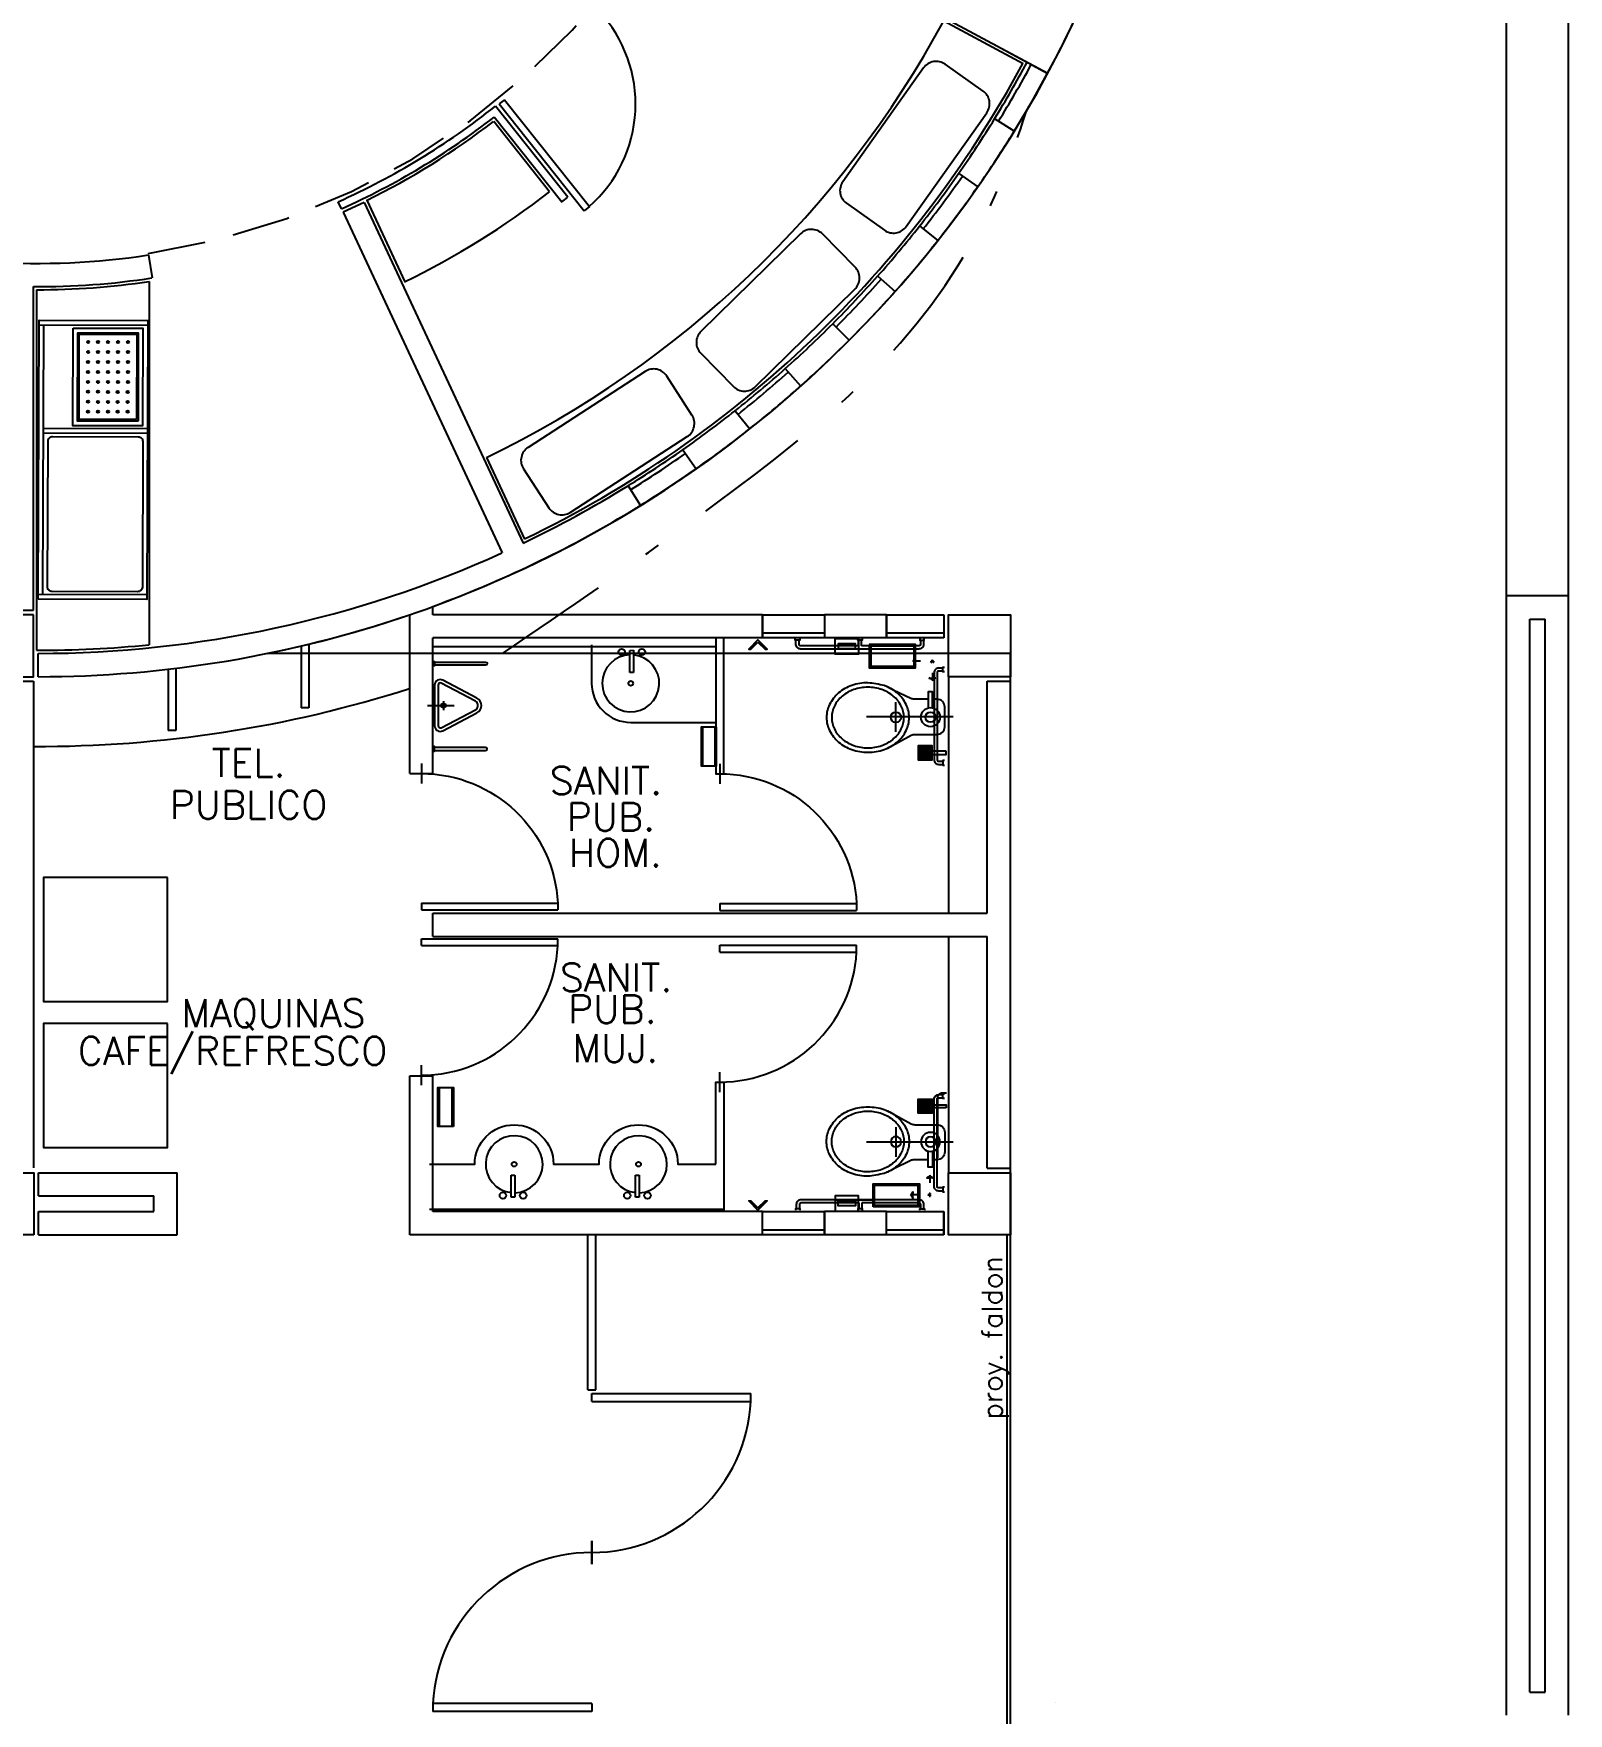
# Model space of a CAD drawing. Extents: x -358 to -207, y -206 to -105.
# Drawn here: x -229.11 to -219.21, y -155.32 to -144.48 of the extents above; entities that cross this region are included whole.
import ezdxf
from ezdxf.enums import TextEntityAlignment as Align

# ---------------------------------------------------------------- set-up
doc = ezdxf.new("R2010")
doc.units = 0
doc.header["$LTSCALE"] = 1.5
doc.header["$MEASUREMENT"] = 0
for name, pattern in [('DASHDOT', [1, 0.5, -0.25, 0, -0.25]), ('HIDDEN', [0.375, 0.25, -0.125]), ('HIDDEN2', [0.1875, 0.125, -0.0625])]:
    doc.linetypes.add(name, pattern=pattern)
doc.layers.get('0').update_dxf_attribs({"linetype": 'CONTINUOUS'})
for name, color, linetype in [('8CMOB01', 8, 'CONTINUOUS'), ('9CCOLUMNA', 5, 'CONTINUOUS'), ('AREAS', 253, 'CONTINUOUS'), ('CANCEL', 6, 'CONTINUOUS'), ('CCCANCEL', 6, 'CONTINUOUS'), ('CCPTAS', 6, 'CONTINUOUS'), ('COTAS', 1, 'CONTINUOUS'), ('CURVASNIVEL', 13, 'DASHDOT'), ('ESTRUCTURA', 5, 'CONTINUOUS'), ('MSAN', 6, 'CONTINUOUS'), ('MUEBLE', 8, 'CONTINUOUS'), ('MUROS', 3, 'CONTINUOUS'), ('OBRAEXTERIOR', 15, 'CONTINUOUS'), ('PISOS', 6, 'CONTINUOUS'), ('PROY', 7, 'HIDDEN2'), ('RCMURO01', 3, 'CONTINUOUS'), ('TEX', 4, 'CONTINUOUS'), ('TEXTO', 2, 'CONTINUOUS'), ('TEXTOS', 2, 'CONTINUOUS'), ('ZCTEXT01', 2, 'CONTINUOUS')]:
    doc.layers.add(name, color=color, linetype=linetype)
doc.styles.add('REG-80', font='ROMANS.shx', dxfattribs={"height": 0.27})
doc.styles.add('ROMANS', font='ROMANS.SHX')

# ---------------------------------------------------------------- blocks, each defined once
blk = doc.blocks.new('PTA-2A')
for p, q in [((-0.5, 0), (-0.5, 0.5)), ((-0.475, 0.5), (-0.5, 0.5)), ((-0.475, 0), (-0.475, 0.5)), ((-0.475, 0), (-0.5, 0)), ((0.0367, 0), (-0.0367, 0)), ((-0.0367, 0), (0.0367, 0)), ((0.475, 0), (0.475, -0.5)), ((0.475, 0), (0.5, 0)), ((0.5, 0), (0.5, -0.5)), ((0.475, -0.5), (0.5, -0.5))]:
    blk.add_line(p, q)
for centre, start, end in [((-0.5012, -0.0005), 0.0552, 87.0072), ((0.5012, 0.0005), 180.0552, 267.0072)]:
    blk.add_arc(centre, 0.5012, start, end)
blk = doc.blocks.new('PTA-I')
for p, q in [((-1, 0), (-1, 1)), ((-0.95, 1), (-1, 1)), ((-0.95, 0), (-0.95, 1)), ((-0.95, 0), (-1, 0)), ((0.073, 0), (-0.073, 0))]:
    blk.add_line(p, q)
blk.add_arc((-1.002, -0.001), 1.002, 0.0552, 87.0072)
blk = doc.blocks.new('BW2')
at = {"layer": 'MSAN'}
for p, q in [((0.009, 0.011), (0.047, 0.011)), ((0.009, -0.009), (0.047, -0.009))]:
    blk.add_line(p, q, dxfattribs=at)
for points in [[(0.046, 0.411), (0.019, 0.411, 0.414214), (-0.011, 0.381), (-0.011, 0), (-0.011, -0.382, 0.414214), (0.019, -0.412), (0.046, -0.412)], [(0.046, 0.391), (0.019, 0.391, 0.414214), (0.009, 0.381), (0.009, 0.011)], [(0.009, -0.009), (0.009, -0.382, 0.414214), (0.019, -0.392), (0.046, -0.392)]]:
    blk.add_lwpolyline(points, format="xyb", dxfattribs=at)
for points in [[(0.056, 0.386), (0.046, 0.386), (0.046, 0.416), (0.056, 0.416)], [(0.057, 0.016), (0.047, 0.016), (0.047, -0.014), (0.057, -0.014)], [(0.056, -0.387), (0.046, -0.387), (0.046, -0.417), (0.056, -0.417)]]:
    blk.add_lwpolyline(points, dxfattribs=at)
blk = doc.blocks.new('PAP')
at = {"layer": 'MSAN', "color": 6}
for points in [[(0.144, -0.077), (0.144, 0.073), (-0.156, 0.073), (-0.156, -0.077)], [(0.134, -0.067), (0.134, 0.063), (-0.146, 0.063), (-0.146, -0.067)]]:
    blk.add_lwpolyline(points, close=True, dxfattribs=at)
blk = doc.blocks.new('DES2')
at = {"layer": 'COTAS'}
for p, q in [((0.002, 0.122), (-0.024, 0.107)), ((-0.024, 0.109), (-0.001, 0.109)), ((-0.005, 0.122), (0.022, 0.107)), ((-0.001, 0.075), (-0.001, 0.125)), ((0.021, 0.109), (-0.001, 0.109)), ((0.123, -0.005), (0.108, 0.021)), ((0.123, 0.001), (0.108, -0.025)), ((0.11, 0.02), (0.11, -0.002)), ((0.076, -0.002), (0.126, -0.002)), ((0.11, -0.024), (0.11, -0.002))]:
    blk.add_line(p, q, dxfattribs=at)
at = {"layer": 'TEXTOS', "style": 'ROMANS'}
blk.add_text('*', height=0.05, rotation=270, dxfattribs=at).set_placement((-0.036, 0.019))
blk = doc.blocks.new('4')
at = {"layer": 'MSAN'}
for p, q in [((0, 0.045), (0, -0.514)), ((-0.054, -0.088), (-0.163, -0.088)), ((0.276, -0.102), (0.186, -0.102)), ((0.241, -0.09), (0.221, -0.09)), ((-0.163, -0.115), (-0.056, -0.115)), ((0.276, -0.112), (0.186, -0.112)), ((0.276, -0.122), (0.186, -0.122)), ((0.276, -0.132), (0.186, -0.132)), ((0.276, -0.142), (0.186, -0.142)), ((0.276, -0.152), (0.186, -0.152)), ((0.276, -0.162), (0.186, -0.162)), ((0.276, -0.172), (0.186, -0.172)), ((0.095, -0.323), (-0.096, -0.323))]:
    blk.add_line(p, q, dxfattribs=at)
blk.add_lwpolyline([(0.221, 0), (0.221, -0.09), (0.186, -0.09), (0.186, -0.18), (0.276, -0.18), (0.276, -0.09), (0.241, -0.09), (0.241, 0)], close=True, dxfattribs=at)
blk.add_lwpolyline([(0.196, -0.368), (0.118, -0.224, -0.124861), (0.112, -0.2), (0.112, -0.058, 0.414214), (0.063, -0.008), (-0.064, -0.008, 0.414214), (-0.114, -0.058), (-0.114, -0.088), (-0.163, -0.088), (-0.163, -0.115), (-0.114, -0.115), (-0.114, -0.202, -0.109858), (-0.118, -0.223), (-0.174, -0.341, 0.061992), (-0.203, -0.4, 0.020986), (-0.221, -0.504, 0.083945), (-0.203, -0.608, 0.09123), (-0.155, -0.693, 0.103863), (-0.08, -0.751, 0.114983), (0.003, -0.771, 0.114983), (0.087, -0.751, 0.103863), (0.162, -0.693, 0.09123), (0.21, -0.608, 0.083945), (0.227, -0.504, 0.083945), (0.21, -0.4, 0.048605), (0.188, -0.353)], format="xyb", dxfattribs=at)
for points in [[(-0.08, -0.751, 0.114983), (0.003, -0.771, 0.114983), (0.087, -0.751, 0.103863), (0.162, -0.693, 0.09123), (0.21, -0.608, 0.083945), (0.227, -0.504, 0.083945), (0.21, -0.4, 0.09123), (0.162, -0.316, 0.103863), (0.087, -0.257, 0.114983), (0.003, -0.238, 0.114983), (-0.08, -0.257, 0.103863), (-0.155, -0.316, 0.09123), (-0.203, -0.4, 0.020986), (-0.221, -0.504, 0.083945), (-0.203, -0.608, 0.09123), (-0.155, -0.693, 0.103863)], [(0.003, -0.272, 0.114859), (-0.07, -0.289, 0.103833), (-0.135, -0.34, 0.091287), (-0.177, -0.414, 0.084042), (-0.192, -0.504, 0.084042), (-0.177, -0.595, 0.091287), (-0.135, -0.669, 0.103833), (-0.07, -0.72, 0.114859), (0.003, -0.737, 0.114859), (0.077, -0.72, 0.103833), (0.142, -0.669, 0.091287), (0.184, -0.595, 0.084042), (0.199, -0.504, 0.084042), (0.184, -0.414, 0.091287), (0.142, -0.34, 0.103833), (0.077, -0.289, 0.114859)]]:
    blk.add_lwpolyline(points, format="xyb", close=True, dxfattribs=at)
for centre, radius in [((0.001, -0.1), 0.0616), ((0.001, -0.1), 0.0329), ((0.002, -0.323), 0.0335)]:
    blk.add_circle(centre, radius, dxfattribs=at)
blk = doc.blocks.new('BW')
at = {"layer": 'MSAN'}
for points in [[(-0.277, 0.026), (-0.277, 0.016), (-0.307, 0.016), (-0.307, 0.026)], [(0.295, 0.026), (0.295, 0.016), (0.325, 0.016), (0.325, 0.026)]]:
    blk.add_lwpolyline(points, dxfattribs=at)
for points in [[(0.32, 0.016), (0.32, -0.011, -0.414214), (0.29, -0.041), (-0.041, -0.041), (-0.272, -0.041, -0.414214), (-0.302, -0.011), (-0.302, 0.016)], [(0.3, 0.016), (0.3, -0.011, -0.414214), (0.29, -0.021), (-0.041, -0.021), (-0.272, -0.021, -0.414214), (-0.282, -0.011), (-0.282, 0.016)]]:
    blk.add_lwpolyline(points, format="xyb", dxfattribs=at)
blk = doc.blocks.new('8')
at = {"layer": 'MSAN'}
for p, q in [((0.123, 0.04), (-0.127, 0.04)), ((-0.127, -0.04), (0.123, -0.04))]:
    blk.add_line(p, q, dxfattribs=at)
blk.add_lwpolyline([(0.123, -0.05), (0.123, 0.05), (-0.127, 0.05), (-0.127, -0.05)], close=True, dxfattribs=at)
blk = doc.blocks.new('2')
at = {"layer": 'MSAN'}
for points in [[(0.067, -0.053), (-0.083, -0.053), (-0.083, 0.047), (0.067, 0.047)], [(-0.063, 0.012), (-0.063, -0.018), (0.047, -0.018), (0.047, 0.012)]]:
    blk.add_lwpolyline(points, close=True, dxfattribs=at)
blk = doc.blocks.new('6')
at = {"layer": 'MSAN'}
blk.add_lwpolyline([(0.014, 0), (0.06, 0.046), (0.06, 0.06), (0, 0), (0.06, -0.06), (0.06, -0.046)], close=True, dxfattribs=at)
blk = doc.blocks.new('VB')
at = {"layer": 'MSAN'}
for p, q in [((-0.154, 0.147), (-0.138, 0.164)), ((-0.053, 0.046), (-0.154, 0.147)), ((-0.138, 0.164), (-0.037, 0.063)), ((-0.037, 0.063), (-0.053, 0.046))]:
    blk.add_line(p, q, dxfattribs=at)
blk.add_lwpolyline([(-0.128, 0.121), (-0.128, 0.121)], dxfattribs=at)
for centre, radius in [((-0.184, 0.102), 0.0208), ((-0.092, 0.194), 0.0208), ((0, 0), 0.0154)]:
    blk.add_circle(centre, radius, dxfattribs=at)
blk.add_arc((0, 0), 0.184, 136.4231, 129.262, dxfattribs=at)
blk = doc.blocks.new('BM')
at = {"layer": 'MSAN'}
for points in [[(-0.295, 0), (-0.295, -0.01), (-0.265, -0.01), (-0.265, 0)], [(0.285, 0), (0.285, -0.01), (0.255, -0.01), (0.255, 0)]]:
    blk.add_lwpolyline(points, dxfattribs=at)
for points in [[(-0.29, -0.01), (-0.29, -0.34, 1), (-0.27, -0.34), (-0.27, -0.01)], [(0.28, -0.01), (0.28, -0.34, -1), (0.26, -0.34), (0.26, -0.01)]]:
    blk.add_lwpolyline(points, format="xyb", dxfattribs=at)
blk = doc.blocks.new('MI')
at = {"layer": 'MSAN'}
for p, q in [((0, 0.047), (0, -0.126)), ((-0.143, -0.042), (-0.028, -0.263)), ((0.132, -0.022), (-0.131, -0.022)), ((0.027, -0.057), (-0.03, -0.057)), ((0.027, -0.263), (0.144, -0.042))]:
    blk.add_line(p, q, dxfattribs=at)
blk.add_lwpolyline([(-0.048, -0.273, 0.605065), (0.047, -0.273), (0.163, -0.053, 0.564331), (0.132, 0), (-0.131, 0, 0.563148), (-0.163, -0.053)], format="xyb", close=True, dxfattribs=at)
blk.add_circle((0, -0.057), 0.0143, dxfattribs=at)
for centre, radius, start, end in [((-0.131, -0.036), 0.0135, 90, 207.5438), ((0.132, -0.036), 0.0135, 332.2505, 90), ((0, -0.248), 0.0315, 207.5438, 332.2505)]:
    blk.add_arc(centre, radius, start, end, dxfattribs=at)

msp = doc.modelspace()

# ---------------------------------------------------------------- linework, layer by layer
at = {"layer": '8CMOB01', "color": 8}
for p, q in [((-223.239, -144.4), (-222.728, -144.675)), ((-225.782, -145.502), (-226.143, -145.048)), ((-226.962, -145.557), (-226.717, -146.083)), ((-226.189, -147.216), (-225.944, -147.742))]:
    msp.add_line(p, q, dxfattribs=at)
at = {"layer": '8CMOB01'}
for p, q in [((-229.091, -148.46), (-229.091, -146.134)), ((-228.364, -148.424), (-228.364, -146.081)), ((-229.076, -146.36), (-228.376, -146.362)), ((-229.051, -148.1), (-229.046, -146.36)), ((-228.378, -147.032), (-229.048, -147.03)), ((-228.378, -147.062), (-229.048, -147.06)), ((-228.381, -148.102), (-229.081, -148.1))]:
    msp.add_line(p, q, dxfattribs=at)
at = {"layer": '8CMOB01', "color": 8}
for points in [[(-223.483, -145.726), (-222.962, -144.992, 0.414214), (-222.986, -144.852), (-223.231, -144.679, 0.414214), (-223.37, -144.703), (-223.891, -145.437, 0.414214), (-223.867, -145.576), (-223.622, -145.75, 0.414214)], [(-224.456, -146.76), (-223.813, -146.13, 0.414214), (-223.812, -145.988), (-224.022, -145.774, 0.414214), (-224.163, -145.773), (-224.806, -146.403, 0.414214), (-224.807, -146.544), (-224.597, -146.758, 0.414214)], [(-225.649, -147.57), (-224.894, -147.081, 0.414214), (-224.864, -146.943), (-225.027, -146.691, 0.414214), (-225.166, -146.661), (-225.921, -147.151, 0.414214), (-225.951, -147.289), (-225.787, -147.541, 0.414214)]]:
    msp.add_lwpolyline(points, format="xyb", close=True, dxfattribs=at)
at = {"layer": '8CMOB01'}
for points in [[(-229.081, -148.13), (-229.075, -146.33), (-228.375, -146.332), (-228.381, -148.132)], [(-228.856, -146.381), (-228.406, -146.382), (-228.408, -147.012), (-228.858, -147.011)], [(-228.437, -146.982), (-228.827, -146.981), (-228.826, -146.411), (-228.436, -146.412)], [(-228.447, -146.972), (-228.817, -146.971), (-228.816, -146.421), (-228.446, -146.422)], [(-228.248, -149.925), (-229.048, -149.925), (-229.048, -150.725), (-228.248, -150.725)], [(-228.248, -150.868), (-229.048, -150.868), (-229.048, -151.668), (-228.248, -151.668)]]:
    msp.add_lwpolyline(points, close=True, dxfattribs=at)
msp.add_lwpolyline([(-228.409, -148.052, -0.414214), (-228.44, -148.082), (-228.991, -148.08, -0.414214), (-229.021, -148.05), (-229.018, -147.11, -0.414214), (-228.988, -147.08), (-228.436, -147.082, -0.414214), (-228.407, -147.112)], format="xyb", close=True, dxfattribs=at)
for centre in [(-228.759, -146.471), (-228.695, -146.471), (-228.631, -146.472), (-228.567, -146.472), (-228.503, -146.472), (-228.759, -146.535), (-228.76, -146.6), (-228.695, -146.536), (-228.695, -146.6), (-228.631, -146.536), (-228.631, -146.6), (-228.567, -146.6), (-228.567, -146.536), (-228.503, -146.536), (-228.503, -146.6), (-228.76, -146.664), (-228.76, -146.728), (-228.696, -146.664), (-228.696, -146.728), (-228.631, -146.664), (-228.632, -146.728), (-228.567, -146.664), (-228.567, -146.729), (-228.503, -146.665), (-228.503, -146.729), (-228.76, -146.792), (-228.696, -146.792), (-228.632, -146.793), (-228.568, -146.793), (-228.504, -146.793), (-228.76, -146.856), (-228.761, -146.921), (-228.696, -146.857), (-228.696, -146.921), (-228.632, -146.857), (-228.632, -146.921), (-228.568, -146.921), (-228.568, -146.857), (-228.504, -146.857), (-228.504, -146.921)]:
    msp.add_circle(centre, 0.0075, dxfattribs=at)
at = {"layer": '8CMOB01', "color": 8}
for radius, start, end in [(6.651, 295.8184, 331.5285), (7.231, 295.7527, 331.5423), (4.821, 296.1291, 307.6136), (5.401, 296.0078, 307.7029)]:
    msp.add_arc((-229.086, -141.229), radius, start, end, dxfattribs=at)
at = {"layer": '8CMOB01'}
for centre, radius, start, end in [((-229.086, -141.238), 4.896, 269.9361, 278.4751), ((-229.086, -141.229), 7.231, 269.9567, 275.7268)]:
    msp.add_arc(centre, radius, start, end, dxfattribs=at)
at = {"layer": '8CMOB01', "color": 8, "ltscale": 0.06}
msp.add_arc((-229.086, -141.179), 7.901, 269.8154, 287.6852, dxfattribs=at)
at = {"layer": '9CCOLUMNA'}
for points in [[(-222.81, -148.63), (-223.21, -148.63), (-223.21, -148.23), (-222.81, -148.23)], [(-229.11, -152.23), (-229.51, -152.23), (-229.51, -151.83), (-229.11, -151.83)], [(-222.81, -152.23), (-223.21, -152.23), (-223.21, -151.83), (-222.81, -151.83)]]:
    msp.add_lwpolyline(points, close=True, dxfattribs=at)
at = {"layer": 'AREAS'}
msp.add_lwpolyline([(-229.284, -133.83), (-270.91, -133.83), (-270.91, -151.83), (-273.93, -151.83), (-273.93, -155.83), (-263.71, -155.83), (-263.71, -191.83), (-225.63, -191.83), (-225.63, -166.817), (-219.21, -166.817), (-219.21, -158.85), (-222.81, -158.85), (-222.81, -148.48), (-227.603, -148.48, 0.916198)], format="xyb", close=True, dxfattribs=at)
at = {"layer": 'CANCEL'}
for p, q in [((-224.41, -148.38), (-224.41, -148.23)), ((-224.41, -148.23), (-224.01, -148.23)), ((-224.01, -148.23), (-224.01, -148.38)), ((-223.61, -148.38), (-223.61, -148.23)), ((-223.61, -148.23), (-223.24, -148.23)), ((-223.24, -148.23), (-223.24, -148.38)), ((-224.01, -148.35), (-224.41, -148.35)), ((-224.01, -148.38), (-224.41, -148.38)), ((-223.24, -148.35), (-223.61, -148.35)), ((-223.24, -148.38), (-223.61, -148.38)), ((-224.41, -152.23), (-224.41, -152.08)), ((-224.41, -152.08), (-224.01, -152.08)), ((-224.01, -152.08), (-224.01, -152.23)), ((-223.61, -152.23), (-223.61, -152.08)), ((-223.61, -152.08), (-223.24, -152.08)), ((-223.24, -152.23), (-223.24, -152.08)), ((-223.24, -152.08), (-223.24, -152.23)), ((-224.01, -152.2), (-224.41, -152.2)), ((-224.01, -152.23), (-224.41, -152.23)), ((-223.24, -152.2), (-223.61, -152.2)), ((-223.24, -152.23), (-223.61, -152.23))]:
    msp.add_line(p, q, dxfattribs=at)
at = {"layer": 'CANCEL', "ltscale": 0.06}
msp.add_line((-223.24, -148.23), (-223.24, -148.38), dxfattribs=at)
for radius, start, end in [(7.251, 328.3672, 331.7007), (7.281, 328.3672, 331.7007), (7.401, 328.3672, 331.7006), (7.251, 321.7006, 325.0339), (7.281, 321.7006, 325.0339), (7.401, 321.7006, 325.0339), (7.251, 315.0339, 318.3672), (7.281, 315.0339, 318.3672), (7.401, 315.0339, 318.3672), (7.251, 308.3672, 311.7006), (7.281, 308.3672, 311.7006), (7.401, 308.3672, 311.7006), (7.251, 301.7006, 305.0339), (7.281, 301.7006, 305.0339), (7.401, 301.7006, 305.0339)]:
    msp.add_arc((-229.086, -141.229), radius, start, end, dxfattribs=at)
at = {"layer": 'CCCANCEL'}
for p, q in [((-225.665, -145.537), (-226.131, -144.95)), ((-226.073, -144.908), (-226.108, -144.935)), ((-226.108, -144.935), (-225.56, -145.625)), ((-226.073, -144.908), (-225.526, -145.597)), ((-225.704, -145.568), (-226.14, -145.02)), ((-227.125, -145.611), (-227.146, -145.566)), ((-225.526, -145.597), (-225.56, -145.625))]:
    msp.add_line(p, q, dxfattribs=at)
for centre, radius, start, end in [((-226.11, -144.936), 0.882, 311.4384, 42.6189), ((-229.086, -141.229), 4.751, 294.0955, 308.4455), ((-229.086, -141.229), 4.801, 294.1049, 307.8488), ((-229.086, -141.229), 5.501, 307.9247, 308.4455)]:
    msp.add_arc(centre, radius, start, end, dxfattribs=at)
at = {"layer": 'CCPTAS'}
for p, q in [((-227.385, -148.432), (-227.385, -148.832)), ((-227.385, -148.432), (-227.385, -148.832)), ((-227.335, -148.42), (-227.335, -148.832)), ((-227.335, -148.42), (-227.335, -148.832)), ((-228.243, -148.582), (-228.243, -148.977)), ((-228.193, -148.576), (-228.193, -148.977)), ((-227.335, -148.832), (-227.385, -148.832)), ((-227.335, -148.832), (-227.385, -148.832)), ((-228.193, -148.977), (-228.243, -148.977)), ((-225.535, -153.23), (-225.535, -152.23)), ((-225.485, -153.23), (-225.485, -152.23)), ((-225.535, -153.23), (-225.485, -153.23))]:
    msp.add_line(p, q, dxfattribs=at)
at = {"layer": 'CCPTAS', "color": 6}
for p, q in [((-223.21, -148.63), (-223.21, -150.155)), ((-223.21, -150.305), (-223.21, -151.83))]:
    msp.add_line(p, q, dxfattribs=at)
at = {"layer": 'CCPTAS'}
for points in [[(-224.709, -148.38), (-224.709, -149.256), (-224.659, -149.256), (-224.659, -148.38)], [(-224.709, -151.775), (-224.709, -151.245), (-224.659, -151.245), (-224.659, -152.08)]]:
    msp.add_lwpolyline(points, dxfattribs=at)
at = {"layer": 'CURVASNIVEL'}
msp.add_open_spline([(-226.086, -148.48), (-225.665, -148.197), (-224.558, -147.426), (-223.246, -146.401), (-222.804, -145.29), (-222.709, -144.987)], degree=3, knots=[148.741998, 148.741998, 148.741998, 148.741998, 150.258184, 152.761039, 153.632109, 153.632109, 153.632109, 153.632109], dxfattribs=at)
at = {"layer": 'ESTRUCTURA'}
msp.add_lwpolyline([(-229.111, -148.23), (-229.511, -148.23), (-229.511, -148.63), (-229.111, -148.63)], close=True, dxfattribs=at)
at = {"layer": 'MSAN'}
for p, q in [((-226.535, -148.435), (-224.709, -148.435)), ((-226.557, -152.064), (-224.659, -152.064))]:
    msp.add_line(p, q, dxfattribs=at)
at = {"layer": 'MSAN', "color": 6}
msp.add_line((-225.5, -148.435), (-224.997, -148.435), dxfattribs=at)
at = {"layer": 'MSAN'}
for points in [[(-225.511, -148.425), (-225.511, -148.673, 0.41448), (-225.259, -148.925), (-224.709, -148.925)], [(-223.278, -151.734), (-223.278, -151.576), (-223.278, -151.345, -0.414214), (-223.248, -151.315), (-223.221, -151.315)], [(-226.557, -151.775), (-226.265, -151.775, -1), (-225.757, -151.775), (-225.463, -151.775, -1), (-224.955, -151.775), (-224.709, -151.775)]]:
    msp.add_lwpolyline(points, format="xyb", dxfattribs=at)
msp.add_lwpolyline([(-223.696, -152.006), (-223.757, -152.006), (-223.941, -152.006)], dxfattribs=at)
at = {"layer": 'MUEBLE', "linetype": 'HIDDEN'}
msp.add_arc((-229.086, -141.229), 4.726, 278.6911, 92.7242, dxfattribs=at)
at = {"layer": 'MUROS', "ltscale": 0.06}
for p, q in [((-224.836, -143.517), (-222.569, -144.737)), ((-222.921, -144.548), (-222.569, -144.738)), ((-222.911, -145.032), (-222.784, -145.111)), ((-223.143, -145.384), (-223.02, -145.47)), ((-226.978, -145.57), (-227.114, -145.634)), ((-227.114, -145.634), (-226.089, -147.832)), ((-226.978, -145.57), (-225.953, -147.769)), ((-223.395, -145.723), (-223.277, -145.816)), ((-228.37, -145.91), (-228.347, -146.058)), ((-223.666, -146.046), (-223.554, -146.146)), ((-223.955, -146.353), (-223.849, -146.459)), ((-224.162, -146.755), (-224.262, -146.643)), ((-224.585, -146.914), (-224.491, -147.032)), ((-224.923, -147.166), (-224.837, -147.289)), ((-225.275, -147.398), (-225.196, -147.526)), ((-229.261, -148.2), (-229.111, -148.2)), ((-229.081, -148.63), (-229.081, -148.48)), ((-229.261, -148.66), (-229.111, -148.66))]:
    msp.add_line(p, q, dxfattribs=at)
at = {"layer": 'MUROS'}
for p, q in [((-229.111, -148.2), (-229.111, -146.114)), ((-224.41, -148.23), (-226.535, -148.23)), ((-223.61, -148.23), (-224.01, -148.23)), ((-224.41, -148.38), (-226.535, -148.38)), ((-223.61, -148.38), (-224.01, -148.38)), ((-229.111, -148.66), (-229.111, -151.799))]:
    msp.add_line(p, q, dxfattribs=at)
at = {"layer": 'MUROS', "ltscale": 0.06}
for centre, radius, start, end in [((-229.086, -141.229), 7.401, 331.7006, 335.0339), ((-229.086, -141.229), 7.001, 331.7006, 331.7008), ((-229.086, -141.229), 7.251, 325.0339, 328.3672), ((-229.086, -141.229), 7.401, 325.0339, 328.3672), ((-229.086, -141.229), 7.251, 318.3672, 321.7006), ((-229.086, -141.229), 7.401, 318.3672, 321.7006), ((-229.086, -141.238), 4.726, 266.3651, 278.7086), ((-229.086, -141.238), 4.876, 269.7008, 278.7086), ((-229.086, -141.229), 7.251, 311.7006, 315.0339), ((-229.086, -141.229), 7.401, 311.7006, 315.0339), ((-229.086, -141.229), 7.251, 305.0339, 308.3672), ((-229.086, -141.229), 7.401, 305.0339, 308.3672), ((-229.086, -141.229), 7.251, 295.5926, 301.7006), ((-229.086, -141.229), 7.401, 290.1559, 301.0784), ((-229.086, -141.229), 7.401, 301.0784, 301.7006), ((-229.086, -141.229), 7.251, 270.0359, 294.4074), ((-229.086, -141.229), 7.401, 270.0351, 288.9237)]:
    msp.add_arc(centre, radius, start, end, dxfattribs=at)
at = {"layer": 'OBRAEXTERIOR'}
msp.add_lwpolyline([(-222.52, -155.25), (-222.52, -155.25), (-222.52, -155.25)], close=True, dxfattribs=at)
at = {"layer": 'PISOS'}
msp.add_line((-222.83, -158.85), (-222.83, -152.23), dxfattribs=at)
at = {"layer": 'PROY'}
msp.add_line((-222.81, -158.85), (-222.81, -152.23), dxfattribs=at)
at = {"layer": 'RCMURO01', "color": 2}
for p, q in [((-219.61, -148.109), (-219.61, -131.999)), ((-219.21, -148.109), (-219.21, -131.999))]:
    msp.add_line(p, q, dxfattribs=at)
at = {"layer": 'RCMURO01'}
for p, q in [((-219.61, -155.33), (-219.61, -148.109)), ((-219.21, -148.109), (-219.61, -148.109)), ((-219.21, -155.33), (-219.21, -148.109)), ((-226.685, -149.255), (-226.685, -148.23)), ((-226.535, -148.23), (-226.535, -148.177)), ((-224.41, -148.23), (-224.41, -148.38)), ((-224.01, -148.23), (-224.01, -148.38)), ((-223.61, -148.23), (-223.61, -148.38)), ((-219.46, -155.18), (-219.46, -148.259)), ((-219.46, -148.259), (-219.36, -148.259)), ((-219.36, -155.18), (-219.36, -148.259)), ((-226.535, -149.255), (-226.535, -148.38)), ((-222.96, -150.155), (-222.96, -148.66)), ((-222.81, -151.8), (-222.81, -148.66)), ((-226.685, -149.255), (-226.535, -149.255)), ((-226.535, -150.155), (-222.96, -150.155)), ((-226.535, -150.305), (-226.535, -150.155)), ((-226.535, -150.305), (-222.96, -150.305)), ((-222.96, -151.8), (-222.96, -150.305)), ((-226.685, -152.23), (-226.685, -151.205)), ((-226.685, -151.205), (-226.535, -151.205)), ((-226.535, -152.08), (-226.535, -151.205)), ((-222.96, -151.8), (-222.81, -151.8)), ((-229.08, -151.83), (-228.185, -151.83)), ((-229.08, -151.98), (-229.08, -151.83)), ((-228.185, -152.23), (-228.185, -151.83)), ((-229.08, -151.98), (-228.335, -151.98)), ((-228.335, -152.08), (-228.335, -151.98)), ((-229.08, -152.08), (-228.335, -152.08)), ((-229.08, -152.23), (-229.08, -152.08)), ((-224.41, -152.08), (-226.535, -152.08)), ((-224.41, -152.23), (-224.41, -152.08)), ((-223.61, -152.08), (-224.01, -152.08)), ((-224.01, -152.23), (-224.01, -152.08)), ((-223.61, -152.23), (-223.61, -152.08)), ((-229.08, -152.23), (-228.185, -152.23)), ((-224.41, -152.23), (-226.685, -152.23)), ((-223.61, -152.23), (-224.01, -152.23)), ((-219.46, -155.18), (-219.36, -155.18))]:
    msp.add_line(p, q, dxfattribs=at)
at = {"layer": 'RCMURO01', "ltscale": 0.06}
msp.add_line((-222.96, -148.66), (-222.81, -148.66), dxfattribs=at)

# ---------------------------------------------------------------- block references
for name, p, rotation in [('VB', (-225.259, -148.673), 315), ('BM', (-226.535, -148.816), 90), ('DES2', (-223.314, -148.531), 180), ('BW', (-223.261, -151.628), 270), ('DES2', (-223.33, -151.972), 90), ('BW2', (-223.779, -152.016), 270)]:
    msp.add_blockref(name, p, dxfattribs=dict(rotation=rotation))
at = {"xscale": -1, "rotation": 270}
for name, p in [('BW2', (-223.781, -148.441)), ('BW', (-223.261, -148.894))]:
    msp.add_blockref(name, p, dxfattribs=at)
at = {"layer": 'CCPTAS'}
for name, p, xscale, yscale, zscale, rotation in [('PTA-I', (-226.609, -149.255), -0.88, 0.88, 0.88, 270), ('PTA-I', (-224.684, -149.256), -0.8819925042473742, 0.8819925042473742, 0.8819925042473742, 270), ('PTA-I', (-226.609, -151.201), 0.88, 0.88, 0.88, 270), ('PTA-I', (-224.684, -151.245), 0.8819925042473742, 0.8819925042473742, 0.8819925042473742, 270), ('PTA-2A', (-225.51, -154.28), 2.051985202298848, 2.051985202298848, 2.051985202298848, 90)]:
    msp.add_blockref(name, p, dxfattribs=dict(at, xscale=xscale, yscale=yscale, zscale=zscale, rotation=rotation))
at = {"layer": 'MSAN'}
for name, p, rotation in [('6', (-224.438, -148.393), 270), ('2', (-223.873, -148.437), 180), ('PAP', (-223.577, -148.5), 180), ('MI', (-226.524, -148.816), 90), ('4', (-223.225, -148.89), 270), ('8', (-224.755, -149.079), 90), ('VB', (-226.011, -151.775), 135), ('VB', (-225.209, -151.775), 135)]:
    msp.add_blockref(name, p, dxfattribs=dict(at, rotation=rotation))
at = {"layer": 'MSAN', "xscale": -1}
for name, p, rotation in [('8', (-226.453, -151.408), 90), ('4', (-223.225, -151.632), 270), ('6', (-224.438, -152.071), 270)]:
    msp.add_blockref(name, p, dxfattribs=dict(at, rotation=rotation))
for name, p in [('PAP', (-223.552, -151.974)), ('2', (-223.873, -152.026))]:
    msp.add_blockref(name, p, dxfattribs=at)

# ---------------------------------------------------------------- texts
at = {"layer": 'TEX', "style": 'ROMANS'}
msp.add_text('proy. faldon', height=0.13, rotation=90, dxfattribs=at).set_placement((-222.863, -152.895), align=Align.CENTER)
at = {"layer": 'TEXTO', "color": 1, "style": 'REG-80'}
for s, p in [('TEL.', (-227.724, -149.276)), ('PUBLICO', (-227.724, -149.547))]:
    msp.add_text(s, height=0.18, dxfattribs=at).set_placement(p, align=Align.CENTER)
at = {"layer": 'ZCTEXT01', "color": 0, "style": 'REG-80'}
for s, p in [('SANIT.', (-225.419, -149.391)), ('PUB.', (-225.387, -149.624)), ('HOM.', (-225.358, -149.857)), ('SANIT.', (-225.354, -150.66)), ('MAQUINAS', (-227.564, -150.89)), ('PUB.', (-225.378, -150.865)), ('CAFE/REFRESCO', (-227.827, -151.134)), ('MUJ.', (-225.358, -151.117))]:
    msp.add_text(s, height=0.18, dxfattribs=at).set_placement(p, align=Align.CENTER)

doc.saveas('drawing.dxf')
